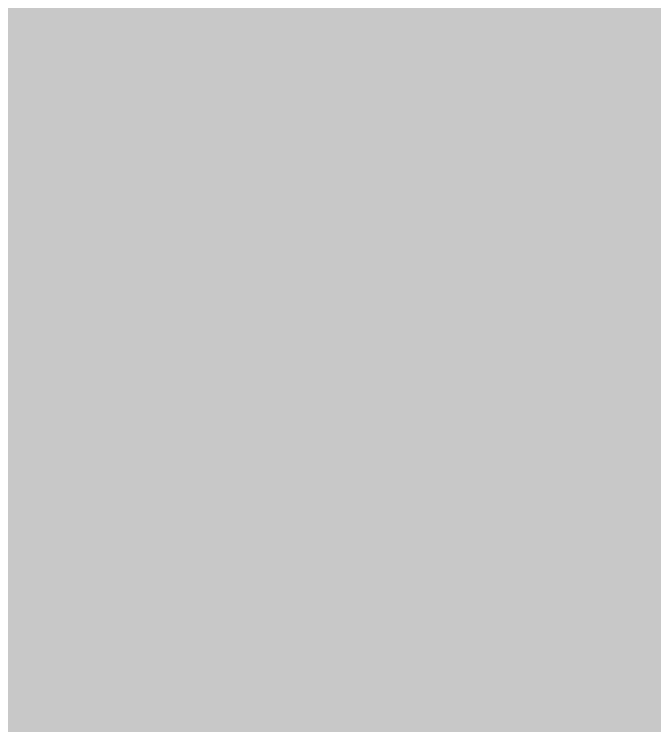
# Model space of a CAD drawing. Header units: inches. Extents: x -54880 to -186, y -132 to 853.
# Drawn here: x -16344.74 to -16333.72, y 133.08 to 145.32 of the extents above; entities that cross this region are included whole.
import ezdxf

# ---------------------------------------------------------------- set-up
doc = ezdxf.new("R2010")
doc.units = ezdxf.units.IN
doc.header["$MEASUREMENT"] = 0
doc.layers.add('Q-SPCQ', color=91, linetype='Continuous', lineweight=9)

# ---------------------------------------------------------------- blocks, each defined once
blk = doc.blocks.new('Basketball_Backstop-Performance_Sports_Systems-3103-Ceiling_Hung - 27_-0_ to 27_-11 7_8_-V226-Section 1')
at = {"layer": 'Q-SPCQ'}
h = blk.add_hatch(color=256, dxfattribs=at)
h.paths.add_polyline_path([(21678.558, 116.5), (21704.74, 116.5), (21704.227, 117.355), (21703.783, 118), (21700.058, 118), (21700.058, 136), (21724.058, 136), (21724.058, 118), (21720.204, 117.918), (21719.472, 116.5), (21745.558, 116.5), (21745.558, 153.5), (21712.178, 153.5), (21712.115, 145.885), (21711.99, 145.885), (21711.928, 146.074), (21711.928, 153.5), (21678.558, 153.5), (21678.558, 132.711)], flags=0)
h.paths.add_polyline_path([(21702.058, 120), (21702.57, 120.081), (21702.475, 120.156), (21702.979, 120.292), (21703.949, 120.305), (21715.963, 120.312), (21721.444, 120.243), (21721.641, 120.156), (21721.442, 120), (21722.058, 120), (21722.058, 134), (21702.058, 134), (21702.058, 122.901)], flags=0)

msp = doc.modelspace()

# ---------------------------------------------------------------- block references
at = {"layer": 'Q-SPCQ'}
msp.add_blockref('Basketball_Backstop-Performance_Sports_Systems-3103-Ceiling_Hung - 27_-0_ to 27_-11 7_8_-V226-Section 1', (-38070.76169, 0), dxfattribs=at)

doc.saveas('drawing.dxf')
